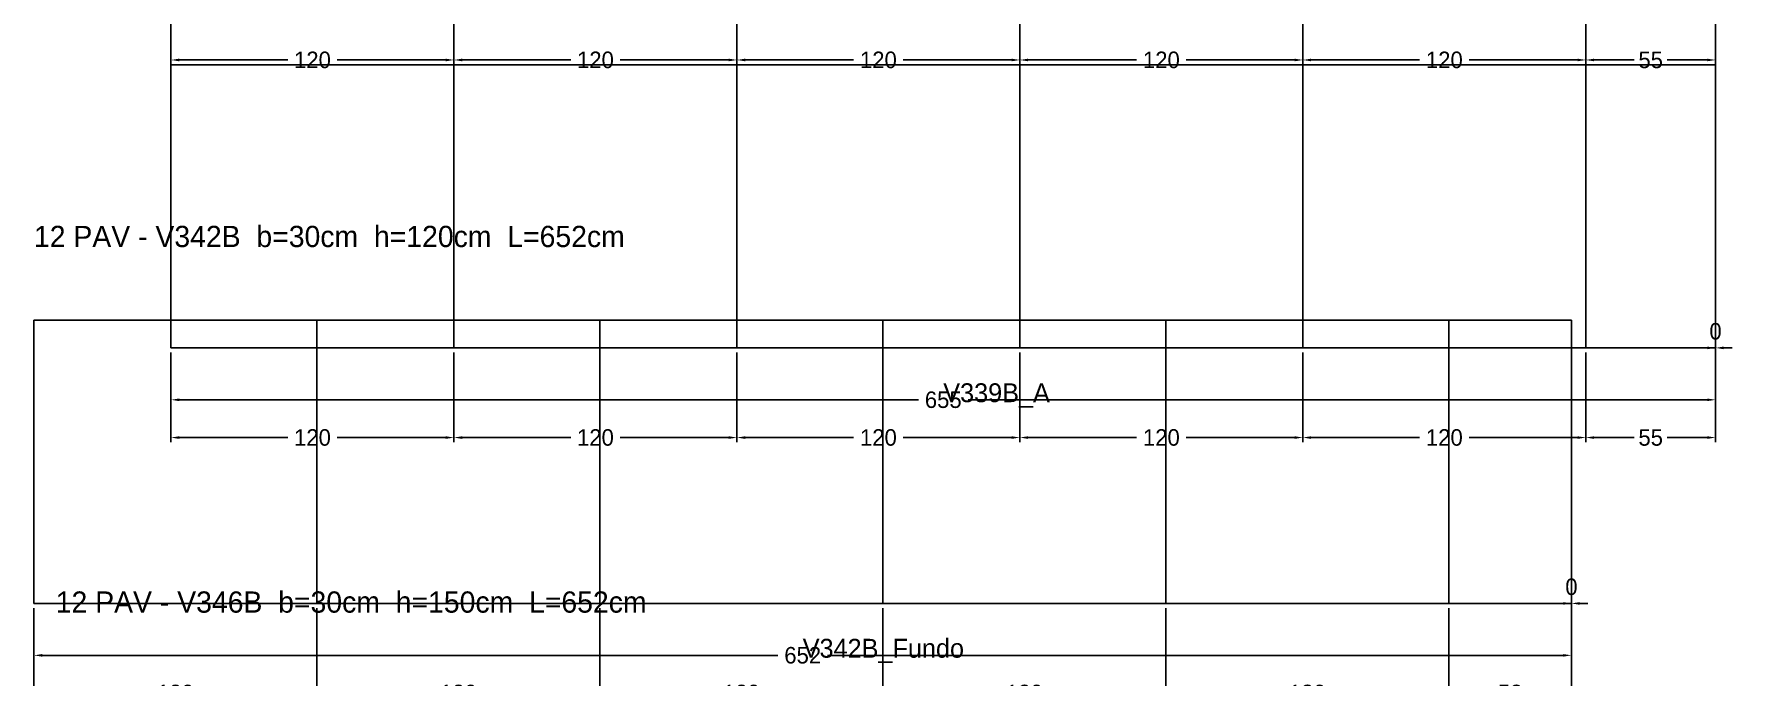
# Model space of a CAD drawing. Header units: metres. Extents: x 180 to 6304, y -9808 to 1664.
# Drawn here: x 3250 to 3970, y -1085 to -813 of the extents above; entities that cross this region are included whole.
import ezdxf

# ---------------------------------------------------------------- set-up
doc = ezdxf.new("R2010")
doc.units = ezdxf.units.M
doc.layers.add('COTA', color=3, linetype='Continuous')
doc.dimstyles.new('COTA_VIG', dxfattribs={"dimtxt": 7, "dimasz": 3.5, "dimexe": 2, "dimexo": 2, "dimgap": 1.5, "dimtad": 1, "dimdec": 1, "dimcen": 2.5, "dimclrd": 3, "dimclre": 3, "dimclrt": 3, "dimazin": 3, "dimtfac": 1, "dimtmove": 0, "dimatfit": 3})

# ---------------------------------------------------------------- blocks, each defined once
blk = doc.blocks.new('_CLOSEDFILLED')
at = {"color": 0, "linetype": 'BYBLOCK'}
blk.add_solid([(-1, 0.16), (0, 0), (-1, -0.16)], dxfattribs=at)
blk = doc.blocks.new('*D700')
at = {"color": 3}
for p, q in [((3307.6, -948.03), (3307.6, -970.03)), ((3962.6, -948.03), (3962.6, -970.03)), ((3311.1, -968.03), (3624.6, -968.03)), ((3645.6, -968.03), (3959.1, -968.03))]:
    blk.add_line(p, q, dxfattribs=at)
at = {"layer": 'Defpoints'}
for p in [(3307.6, -946.03), (3962.6, -946.03), (3307.6, -968.03)]:
    blk.add_point(p, dxfattribs=at)
at = {"layer": 'COTA', "color": 3, "xscale": 3.5, "yscale": 3.5, "rotation": 180}
blk.add_blockref('_CLOSEDFILLED', (3307.6, -968.03), dxfattribs=at)
at = {"layer": 'COTA', "color": 3, "xscale": 3.5, "yscale": 3.5}
blk.add_blockref('_CLOSEDFILLED', (3962.6, -968.03), dxfattribs=at)
at = {"layer": 'COTA', "color": 3, "insert": (3635.1, -968.03), "char_height": 7, "attachment_point": 5}
blk.add_mtext('655', dxfattribs=at)
blk = doc.blocks.new('*D701')
at = {"color": 3}
for p, q in [((3307.6, -948.03), (3307.6, -986.03)), ((3427.6, -948.03), (3427.6, -986.03)), ((3311.1, -984.03), (3357.1, -984.03)), ((3378.1, -984.03), (3424.1, -984.03))]:
    blk.add_line(p, q, dxfattribs=at)
at = {"layer": 'Defpoints'}
for p in [(3307.6, -946.03), (3427.6, -946.03), (3307.6, -984.03)]:
    blk.add_point(p, dxfattribs=at)
at = {"layer": 'COTA', "color": 3, "xscale": 3.5, "yscale": 3.5, "rotation": 180}
blk.add_blockref('_CLOSEDFILLED', (3307.6, -984.03), dxfattribs=at)
at = {"layer": 'COTA', "color": 3, "xscale": 3.5, "yscale": 3.5}
blk.add_blockref('_CLOSEDFILLED', (3427.6, -984.03), dxfattribs=at)
at = {"layer": 'COTA', "color": 3, "insert": (3367.6, -984.03), "char_height": 7, "attachment_point": 5}
blk.add_mtext('120', dxfattribs=at)
blk = doc.blocks.new('*D702')
at = {"color": 3}
for p, q in [((3427.6, -948.03), (3427.6, -986.03)), ((3547.6, -948.03), (3547.6, -986.03)), ((3431.1, -984.03), (3477.1, -984.03)), ((3498.1, -984.03), (3544.1, -984.03))]:
    blk.add_line(p, q, dxfattribs=at)
at = {"layer": 'Defpoints'}
for p in [(3427.6, -946.03), (3547.6, -946.03), (3427.6, -984.03)]:
    blk.add_point(p, dxfattribs=at)
at = {"layer": 'COTA', "color": 3, "xscale": 3.5, "yscale": 3.5, "rotation": 180}
blk.add_blockref('_CLOSEDFILLED', (3427.6, -984.03), dxfattribs=at)
at = {"layer": 'COTA', "color": 3, "xscale": 3.5, "yscale": 3.5}
blk.add_blockref('_CLOSEDFILLED', (3547.6, -984.03), dxfattribs=at)
at = {"layer": 'COTA', "color": 3, "insert": (3487.6, -984.03), "char_height": 7, "attachment_point": 5}
blk.add_mtext('120', dxfattribs=at)
blk = doc.blocks.new('*D703')
at = {"color": 3}
for p, q in [((3547.6, -948.03), (3547.6, -986.03)), ((3667.6, -948.03), (3667.6, -986.03)), ((3551.1, -984.03), (3597.1, -984.03)), ((3618.1, -984.03), (3664.1, -984.03))]:
    blk.add_line(p, q, dxfattribs=at)
at = {"layer": 'Defpoints'}
for p in [(3547.6, -946.03), (3667.6, -946.03), (3547.6, -984.03)]:
    blk.add_point(p, dxfattribs=at)
at = {"layer": 'COTA', "color": 3, "xscale": 3.5, "yscale": 3.5, "rotation": 180}
blk.add_blockref('_CLOSEDFILLED', (3547.6, -984.03), dxfattribs=at)
at = {"layer": 'COTA', "color": 3, "xscale": 3.5, "yscale": 3.5}
blk.add_blockref('_CLOSEDFILLED', (3667.6, -984.03), dxfattribs=at)
at = {"layer": 'COTA', "color": 3, "insert": (3607.6, -984.03), "char_height": 7, "attachment_point": 5}
blk.add_mtext('120', dxfattribs=at)
blk = doc.blocks.new('*D704')
at = {"color": 3}
for p, q in [((3667.6, -948.03), (3667.6, -986.03)), ((3787.6, -948.03), (3787.6, -986.03)), ((3671.1, -984.03), (3717.1, -984.03)), ((3738.1, -984.03), (3784.1, -984.03))]:
    blk.add_line(p, q, dxfattribs=at)
at = {"layer": 'Defpoints'}
for p in [(3667.6, -946.03), (3787.6, -946.03), (3667.6, -984.03)]:
    blk.add_point(p, dxfattribs=at)
at = {"layer": 'COTA', "color": 3, "xscale": 3.5, "yscale": 3.5, "rotation": 180}
blk.add_blockref('_CLOSEDFILLED', (3667.6, -984.03), dxfattribs=at)
at = {"layer": 'COTA', "color": 3, "xscale": 3.5, "yscale": 3.5}
blk.add_blockref('_CLOSEDFILLED', (3787.6, -984.03), dxfattribs=at)
at = {"layer": 'COTA', "color": 3, "insert": (3727.6, -984.03), "char_height": 7, "attachment_point": 5}
blk.add_mtext('120', dxfattribs=at)
blk = doc.blocks.new('*D705')
at = {"color": 3}
for p, q in [((3787.6, -948.03), (3787.6, -986.03)), ((3907.6, -948.03), (3907.6, -986.03)), ((3791.1, -984.03), (3837.1, -984.03)), ((3858.1, -984.03), (3904.1, -984.03))]:
    blk.add_line(p, q, dxfattribs=at)
at = {"layer": 'Defpoints'}
for p in [(3787.6, -946.03), (3907.6, -946.03), (3787.6, -984.03)]:
    blk.add_point(p, dxfattribs=at)
at = {"layer": 'COTA', "color": 3, "xscale": 3.5, "yscale": 3.5, "rotation": 180}
blk.add_blockref('_CLOSEDFILLED', (3787.6, -984.03), dxfattribs=at)
at = {"layer": 'COTA', "color": 3, "xscale": 3.5, "yscale": 3.5}
blk.add_blockref('_CLOSEDFILLED', (3907.6, -984.03), dxfattribs=at)
at = {"layer": 'COTA', "color": 3, "insert": (3847.6, -984.03), "char_height": 7, "attachment_point": 5}
blk.add_mtext('120', dxfattribs=at)
blk = doc.blocks.new('*D706')
at = {"color": 3}
for p, q in [((3907.6, -948.03), (3907.6, -986.03)), ((3962.6, -948.03), (3962.6, -986.03)), ((3911.1, -984.03), (3928.1, -984.03)), ((3942.1, -984.03), (3959.1, -984.03))]:
    blk.add_line(p, q, dxfattribs=at)
at = {"layer": 'Defpoints'}
for p in [(3907.6, -946.03), (3962.6, -946.03), (3907.6, -984.03)]:
    blk.add_point(p, dxfattribs=at)
at = {"layer": 'COTA', "color": 3, "xscale": 3.5, "yscale": 3.5, "rotation": 180}
blk.add_blockref('_CLOSEDFILLED', (3907.6, -984.03), dxfattribs=at)
at = {"layer": 'COTA', "color": 3, "xscale": 3.5, "yscale": 3.5}
blk.add_blockref('_CLOSEDFILLED', (3962.6, -984.03), dxfattribs=at)
at = {"layer": 'COTA', "color": 3, "insert": (3935.1, -984.03), "char_height": 7, "attachment_point": 5}
blk.add_mtext('55', dxfattribs=at)
blk = doc.blocks.new('*D709')
at = {"color": 3}
for p, q in [((3307.6, -788.03), (3307.6, -826.03)), ((3427.6, -788.03), (3427.6, -826.03)), ((3311.1, -824.03), (3357.1, -824.03)), ((3378.1, -824.03), (3424.1, -824.03))]:
    blk.add_line(p, q, dxfattribs=at)
at = {"layer": 'Defpoints'}
for p in [(3307.6, -786.03), (3427.6, -786.03), (3307.6, -824.03)]:
    blk.add_point(p, dxfattribs=at)
at = {"layer": 'COTA', "color": 3, "xscale": 3.5, "yscale": 3.5, "rotation": 180}
blk.add_blockref('_CLOSEDFILLED', (3307.6, -824.03), dxfattribs=at)
at = {"layer": 'COTA', "color": 3, "xscale": 3.5, "yscale": 3.5}
blk.add_blockref('_CLOSEDFILLED', (3427.6, -824.03), dxfattribs=at)
at = {"layer": 'COTA', "color": 3, "insert": (3367.6, -824.03), "char_height": 7, "attachment_point": 5}
blk.add_mtext('120', dxfattribs=at)
blk = doc.blocks.new('*D710')
at = {"color": 3}
for p, q in [((3427.6, -788.03), (3427.6, -826.03)), ((3547.6, -788.03), (3547.6, -826.03)), ((3431.1, -824.03), (3477.1, -824.03)), ((3498.1, -824.03), (3544.1, -824.03))]:
    blk.add_line(p, q, dxfattribs=at)
at = {"layer": 'Defpoints'}
for p in [(3427.6, -786.03), (3547.6, -786.03), (3427.6, -824.03)]:
    blk.add_point(p, dxfattribs=at)
at = {"layer": 'COTA', "color": 3, "xscale": 3.5, "yscale": 3.5, "rotation": 180}
blk.add_blockref('_CLOSEDFILLED', (3427.6, -824.03), dxfattribs=at)
at = {"layer": 'COTA', "color": 3, "xscale": 3.5, "yscale": 3.5}
blk.add_blockref('_CLOSEDFILLED', (3547.6, -824.03), dxfattribs=at)
at = {"layer": 'COTA', "color": 3, "insert": (3487.6, -824.03), "char_height": 7, "attachment_point": 5}
blk.add_mtext('120', dxfattribs=at)
blk = doc.blocks.new('*D711')
at = {"color": 3}
for p, q in [((3547.6, -788.03), (3547.6, -826.03)), ((3667.6, -788.03), (3667.6, -826.03)), ((3551.1, -824.03), (3597.1, -824.03)), ((3618.1, -824.03), (3664.1, -824.03))]:
    blk.add_line(p, q, dxfattribs=at)
at = {"layer": 'Defpoints'}
for p in [(3547.6, -786.03), (3667.6, -786.03), (3547.6, -824.03)]:
    blk.add_point(p, dxfattribs=at)
at = {"layer": 'COTA', "color": 3, "xscale": 3.5, "yscale": 3.5, "rotation": 180}
blk.add_blockref('_CLOSEDFILLED', (3547.6, -824.03), dxfattribs=at)
at = {"layer": 'COTA', "color": 3, "xscale": 3.5, "yscale": 3.5}
blk.add_blockref('_CLOSEDFILLED', (3667.6, -824.03), dxfattribs=at)
at = {"layer": 'COTA', "color": 3, "insert": (3607.6, -824.03), "char_height": 7, "attachment_point": 5}
blk.add_mtext('120', dxfattribs=at)
blk = doc.blocks.new('*D712')
at = {"color": 3}
for p, q in [((3667.6, -788.03), (3667.6, -826.03)), ((3787.6, -788.03), (3787.6, -826.03)), ((3671.1, -824.03), (3717.1, -824.03)), ((3738.1, -824.03), (3784.1, -824.03))]:
    blk.add_line(p, q, dxfattribs=at)
at = {"layer": 'Defpoints'}
for p in [(3667.6, -786.03), (3787.6, -786.03), (3667.6, -824.03)]:
    blk.add_point(p, dxfattribs=at)
at = {"layer": 'COTA', "color": 3, "xscale": 3.5, "yscale": 3.5, "rotation": 180}
blk.add_blockref('_CLOSEDFILLED', (3667.6, -824.03), dxfattribs=at)
at = {"layer": 'COTA', "color": 3, "xscale": 3.5, "yscale": 3.5}
blk.add_blockref('_CLOSEDFILLED', (3787.6, -824.03), dxfattribs=at)
at = {"layer": 'COTA', "color": 3, "insert": (3727.6, -824.03), "char_height": 7, "attachment_point": 5}
blk.add_mtext('120', dxfattribs=at)
blk = doc.blocks.new('*D713')
at = {"color": 3}
for p, q in [((3787.6, -788.03), (3787.6, -826.03)), ((3907.6, -788.03), (3907.6, -826.03)), ((3791.1, -824.03), (3837.1, -824.03)), ((3858.1, -824.03), (3904.1, -824.03))]:
    blk.add_line(p, q, dxfattribs=at)
at = {"layer": 'Defpoints'}
for p in [(3787.6, -786.03), (3907.6, -786.03), (3787.6, -824.03)]:
    blk.add_point(p, dxfattribs=at)
at = {"layer": 'COTA', "color": 3, "xscale": 3.5, "yscale": 3.5, "rotation": 180}
blk.add_blockref('_CLOSEDFILLED', (3787.6, -824.03), dxfattribs=at)
at = {"layer": 'COTA', "color": 3, "xscale": 3.5, "yscale": 3.5}
blk.add_blockref('_CLOSEDFILLED', (3907.6, -824.03), dxfattribs=at)
at = {"layer": 'COTA', "color": 3, "insert": (3847.6, -824.03), "char_height": 7, "attachment_point": 5}
blk.add_mtext('120', dxfattribs=at)
blk = doc.blocks.new('*D714')
at = {"color": 3}
for p, q in [((3907.6, -788.03), (3907.6, -826.03)), ((3962.6, -788.03), (3962.6, -826.03)), ((3911.1, -824.03), (3928.1, -824.03)), ((3942.1, -824.03), (3959.1, -824.03))]:
    blk.add_line(p, q, dxfattribs=at)
at = {"layer": 'Defpoints'}
for p in [(3907.6, -786.03), (3962.6, -786.03), (3907.6, -824.03)]:
    blk.add_point(p, dxfattribs=at)
at = {"layer": 'COTA', "color": 3, "xscale": 3.5, "yscale": 3.5, "rotation": 180}
blk.add_blockref('_CLOSEDFILLED', (3907.6, -824.03), dxfattribs=at)
at = {"layer": 'COTA', "color": 3, "xscale": 3.5, "yscale": 3.5}
blk.add_blockref('_CLOSEDFILLED', (3962.6, -824.03), dxfattribs=at)
at = {"layer": 'COTA', "color": 3, "insert": (3935.1, -824.03), "char_height": 7, "attachment_point": 5}
blk.add_mtext('55', dxfattribs=at)
blk = doc.blocks.new('*D830')
at = {"color": 3}
for p, q in [((3249.5, -1056.31), (3249.5, -1078.31)), ((3901.5, -1056.31), (3901.5, -1078.31)), ((3253, -1076.31), (3565, -1076.31)), ((3586, -1076.31), (3898, -1076.31))]:
    blk.add_line(p, q, dxfattribs=at)
at = {"layer": 'Defpoints'}
for p in [(3249.5, -1054.31), (3901.5, -1054.31), (3249.5, -1076.31)]:
    blk.add_point(p, dxfattribs=at)
at = {"layer": 'COTA', "color": 3, "xscale": 3.5, "yscale": 3.5, "rotation": 180}
blk.add_blockref('_CLOSEDFILLED', (3249.5, -1076.31), dxfattribs=at)
at = {"layer": 'COTA', "color": 3, "xscale": 3.5, "yscale": 3.5}
blk.add_blockref('_CLOSEDFILLED', (3901.5, -1076.31), dxfattribs=at)
at = {"layer": 'COTA', "color": 3, "insert": (3575.5, -1076.31), "char_height": 7, "attachment_point": 5}
blk.add_mtext('652', dxfattribs=at)
blk = doc.blocks.new('*D831')
at = {"color": 3}
for p, q in [((3249.5, -1056.31), (3249.5, -1094.31)), ((3369.5, -1056.31), (3369.5, -1094.31)), ((3253, -1092.31), (3299, -1092.31)), ((3320, -1092.31), (3366, -1092.31))]:
    blk.add_line(p, q, dxfattribs=at)
at = {"layer": 'Defpoints'}
for p in [(3249.5, -1054.31), (3369.5, -1054.31), (3249.5, -1092.31)]:
    blk.add_point(p, dxfattribs=at)
at = {"layer": 'COTA', "color": 3, "xscale": 3.5, "yscale": 3.5, "rotation": 180}
blk.add_blockref('_CLOSEDFILLED', (3249.5, -1092.31), dxfattribs=at)
at = {"layer": 'COTA', "color": 3, "xscale": 3.5, "yscale": 3.5}
blk.add_blockref('_CLOSEDFILLED', (3369.5, -1092.31), dxfattribs=at)
at = {"layer": 'COTA', "color": 3, "insert": (3309.5, -1092.31), "char_height": 7, "attachment_point": 5}
blk.add_mtext('120', dxfattribs=at)
blk = doc.blocks.new('*D832')
at = {"color": 3}
for p, q in [((3369.5, -1056.31), (3369.5, -1094.31)), ((3489.5, -1056.31), (3489.5, -1094.31)), ((3373, -1092.31), (3419, -1092.31)), ((3440, -1092.31), (3486, -1092.31))]:
    blk.add_line(p, q, dxfattribs=at)
at = {"layer": 'Defpoints'}
for p in [(3369.5, -1054.31), (3489.5, -1054.31), (3369.5, -1092.31)]:
    blk.add_point(p, dxfattribs=at)
at = {"layer": 'COTA', "color": 3, "xscale": 3.5, "yscale": 3.5, "rotation": 180}
blk.add_blockref('_CLOSEDFILLED', (3369.5, -1092.31), dxfattribs=at)
at = {"layer": 'COTA', "color": 3, "xscale": 3.5, "yscale": 3.5}
blk.add_blockref('_CLOSEDFILLED', (3489.5, -1092.31), dxfattribs=at)
at = {"layer": 'COTA', "color": 3, "insert": (3429.5, -1092.31), "char_height": 7, "attachment_point": 5}
blk.add_mtext('120', dxfattribs=at)
blk = doc.blocks.new('*D833')
at = {"color": 3}
for p, q in [((3489.5, -1056.31), (3489.5, -1094.31)), ((3609.5, -1056.31), (3609.5, -1094.31)), ((3493, -1092.31), (3539, -1092.31)), ((3560, -1092.31), (3606, -1092.31))]:
    blk.add_line(p, q, dxfattribs=at)
at = {"layer": 'Defpoints'}
for p in [(3489.5, -1054.31), (3609.5, -1054.31), (3489.5, -1092.31)]:
    blk.add_point(p, dxfattribs=at)
at = {"layer": 'COTA', "color": 3, "xscale": 3.5, "yscale": 3.5, "rotation": 180}
blk.add_blockref('_CLOSEDFILLED', (3489.5, -1092.31), dxfattribs=at)
at = {"layer": 'COTA', "color": 3, "xscale": 3.5, "yscale": 3.5}
blk.add_blockref('_CLOSEDFILLED', (3609.5, -1092.31), dxfattribs=at)
at = {"layer": 'COTA', "color": 3, "insert": (3549.5, -1092.31), "char_height": 7, "attachment_point": 5}
blk.add_mtext('120', dxfattribs=at)
blk = doc.blocks.new('*D834')
at = {"color": 3}
for p, q in [((3609.5, -1056.31), (3609.5, -1094.31)), ((3729.5, -1056.31), (3729.5, -1094.31)), ((3613, -1092.31), (3659, -1092.31)), ((3680, -1092.31), (3726, -1092.31))]:
    blk.add_line(p, q, dxfattribs=at)
at = {"layer": 'Defpoints'}
for p in [(3609.5, -1054.31), (3729.5, -1054.31), (3609.5, -1092.31)]:
    blk.add_point(p, dxfattribs=at)
at = {"layer": 'COTA', "color": 3, "xscale": 3.5, "yscale": 3.5, "rotation": 180}
blk.add_blockref('_CLOSEDFILLED', (3609.5, -1092.31), dxfattribs=at)
at = {"layer": 'COTA', "color": 3, "xscale": 3.5, "yscale": 3.5}
blk.add_blockref('_CLOSEDFILLED', (3729.5, -1092.31), dxfattribs=at)
at = {"layer": 'COTA', "color": 3, "insert": (3669.5, -1092.31), "char_height": 7, "attachment_point": 5}
blk.add_mtext('120', dxfattribs=at)
blk = doc.blocks.new('*D835')
at = {"color": 3}
for p, q in [((3729.5, -1056.31), (3729.5, -1094.31)), ((3849.5, -1056.31), (3849.5, -1094.31)), ((3733, -1092.31), (3779, -1092.31)), ((3800, -1092.31), (3846, -1092.31))]:
    blk.add_line(p, q, dxfattribs=at)
at = {"layer": 'Defpoints'}
for p in [(3729.5, -1054.31), (3849.5, -1054.31), (3729.5, -1092.31)]:
    blk.add_point(p, dxfattribs=at)
at = {"layer": 'COTA', "color": 3, "xscale": 3.5, "yscale": 3.5, "rotation": 180}
blk.add_blockref('_CLOSEDFILLED', (3729.5, -1092.31), dxfattribs=at)
at = {"layer": 'COTA', "color": 3, "xscale": 3.5, "yscale": 3.5}
blk.add_blockref('_CLOSEDFILLED', (3849.5, -1092.31), dxfattribs=at)
at = {"layer": 'COTA', "color": 3, "insert": (3789.5, -1092.31), "char_height": 7, "attachment_point": 5}
blk.add_mtext('120', dxfattribs=at)
blk = doc.blocks.new('*D836')
at = {"color": 3}
for p, q in [((3849.5, -1056.31), (3849.5, -1094.31)), ((3901.5, -1056.31), (3901.5, -1094.31)), ((3853, -1092.31), (3868.5, -1092.31)), ((3882.5, -1092.31), (3898, -1092.31))]:
    blk.add_line(p, q, dxfattribs=at)
at = {"layer": 'Defpoints'}
for p in [(3849.5, -1054.31), (3901.5, -1054.31), (3849.5, -1092.31)]:
    blk.add_point(p, dxfattribs=at)
at = {"layer": 'COTA', "color": 3, "xscale": 3.5, "yscale": 3.5, "rotation": 180}
blk.add_blockref('_CLOSEDFILLED', (3849.5, -1092.31), dxfattribs=at)
at = {"layer": 'COTA', "color": 3, "xscale": 3.5, "yscale": 3.5}
blk.add_blockref('_CLOSEDFILLED', (3901.5, -1092.31), dxfattribs=at)
at = {"layer": 'COTA', "color": 3, "insert": (3875.5, -1092.31), "char_height": 7, "attachment_point": 5}
blk.add_mtext('52', dxfattribs=at)

msp = doc.modelspace()

# ---------------------------------------------------------------- linework, layer by layer
at = {"layer": 'Paineis'}
for points in [[(3307.6, -946.03), (3427.6, -946.03), (3427.6, -826.03), (3307.6, -826.03)], [(3427.6, -946.03), (3547.6, -946.03), (3547.6, -826.03), (3427.6, -826.03)], [(3547.6, -946.03), (3667.6, -946.03), (3667.6, -826.03), (3547.6, -826.03)], [(3667.6, -946.03), (3787.6, -946.03), (3787.6, -826.03), (3667.6, -826.03)], [(3787.6, -946.03), (3907.6, -946.03), (3907.6, -826.03), (3787.6, -826.03)], [(3907.6, -946.03), (3962.6, -946.03), (3962.6, -826.03), (3907.6, -826.03)], [(3249.5, -1054.31), (3369.5, -1054.31), (3369.5, -934.31), (3249.5, -934.31)], [(3369.5, -1054.31), (3489.5, -1054.31), (3489.5, -934.31), (3369.5, -934.31)], [(3489.5, -1054.31), (3609.5, -1054.31), (3609.5, -934.31), (3489.5, -934.31)], [(3609.5, -1054.31), (3729.5, -1054.31), (3729.5, -934.31), (3609.5, -934.31)], [(3729.5, -1054.31), (3849.5, -1054.31), (3849.5, -934.31), (3729.5, -934.31)], [(3849.5, -1054.31), (3901.5, -1054.31), (3901.5, -934.31), (3849.5, -934.31)]]:
    msp.add_lwpolyline(points, close=True, dxfattribs=at)

# ---------------------------------------------------------------- texts
at = {"layer": 'NOMENCLATURA', "char_height": 9, "attachment_point": 1}
for s, insert in [('12 PAV - V342B  b=30cm  h=120cm  L=652cm', (3249.5, -894.31)), ('12 PAV - V346B  b=30cm  h=150cm  L=652cm', (3258.73, -1049.23))]:
    msp.add_mtext(s, dxfattribs=dict(at, insert=insert))
at = {"layer": 'Texto Secao', "char_height": 8, "attachment_point": 1}
for s, insert in [('V339B_A', (3635.1, -961.03)), ('V342B_Fundo', (3575.5, -1069.31))]:
    msp.add_mtext(s, dxfattribs=dict(at, insert=insert))

# ---------------------------------------------------------------- dimensions: what is measured, and where the dimension line sits
at = {"layer": 'COTA'}
for base, p1, p2, picture, middle in [((3307.6, -824.03), (3307.6, -786.03), (3427.6, -786.03), '*D709', (3367.6, -824.03)), ((3427.6, -824.03), (3427.6, -786.03), (3547.6, -786.03), '*D710', (3487.6, -824.03)), ((3547.6, -824.03), (3547.6, -786.03), (3667.6, -786.03), '*D711', (3607.6, -824.03)), ((3667.6, -824.03), (3667.6, -786.03), (3787.6, -786.03), '*D712', (3727.6, -824.03)), ((3787.6, -824.03), (3787.6, -786.03), (3907.6, -786.03), '*D713', (3847.6, -824.03)), ((3907.6, -824.03), (3907.6, -786.03), (3962.6, -786.03), '*D714', (3935.1, -824.03)), ((3307.6, -968.03), (3307.6, -946.03), (3962.6, -946.03), '*D700', (3635.1, -968.03)), ((3307.6, -984.03), (3307.6, -946.03), (3427.6, -946.03), '*D701', (3367.6, -984.03)), ((3427.6, -984.03), (3427.6, -946.03), (3547.6, -946.03), '*D702', (3487.6, -984.03)), ((3547.6, -984.03), (3547.6, -946.03), (3667.6, -946.03), '*D703', (3607.6, -984.03)), ((3667.6, -984.03), (3667.6, -946.03), (3787.6, -946.03), '*D704', (3727.6, -984.03)), ((3787.6, -984.03), (3787.6, -946.03), (3907.6, -946.03), '*D705', (3847.6, -984.03)), ((3907.6, -984.03), (3907.6, -946.03), (3962.6, -946.03), '*D706', (3935.1, -984.03)), ((3249.5, -1076.31), (3249.5, -1054.31), (3901.5, -1054.31), '*D830', (3575.5, -1076.31)), ((3249.5, -1092.31), (3249.5, -1054.31), (3369.5, -1054.31), '*D831', (3309.5, -1092.31)), ((3369.5, -1092.31), (3369.5, -1054.31), (3489.5, -1054.31), '*D832', (3429.5, -1092.31)), ((3489.5, -1092.31), (3489.5, -1054.31), (3609.5, -1054.31), '*D833', (3549.5, -1092.31)), ((3609.5, -1092.31), (3609.5, -1054.31), (3729.5, -1054.31), '*D834', (3669.5, -1092.31)), ((3729.5, -1092.31), (3729.5, -1054.31), (3849.5, -1054.31), '*D835', (3789.5, -1092.31)), ((3849.5, -1092.31), (3849.5, -1054.31), (3901.5, -1054.31), '*D836', (3875.5, -1092.31))]:
    dim = msp.add_linear_dim(base=base, p1=p1, p2=p2, dimstyle='COTA_VIG', dxfattribs=at)
    dim.commit()
    dim.dimension.update_dxf_attribs({"geometry": picture, "text_midpoint": middle})
for base, p1, p2 in [((3962.6, -946.03), (3962.6, -946.03), (3962.6, -826.03)), ((3901.5, -1054.31), (3901.5, -1054.31), (3901.5, -934.31))]:
    msp.add_linear_dim(base=base, p1=p1, p2=p2, dimstyle='COTA_VIG', dxfattribs=at).render()

doc.saveas('drawing.dxf')
